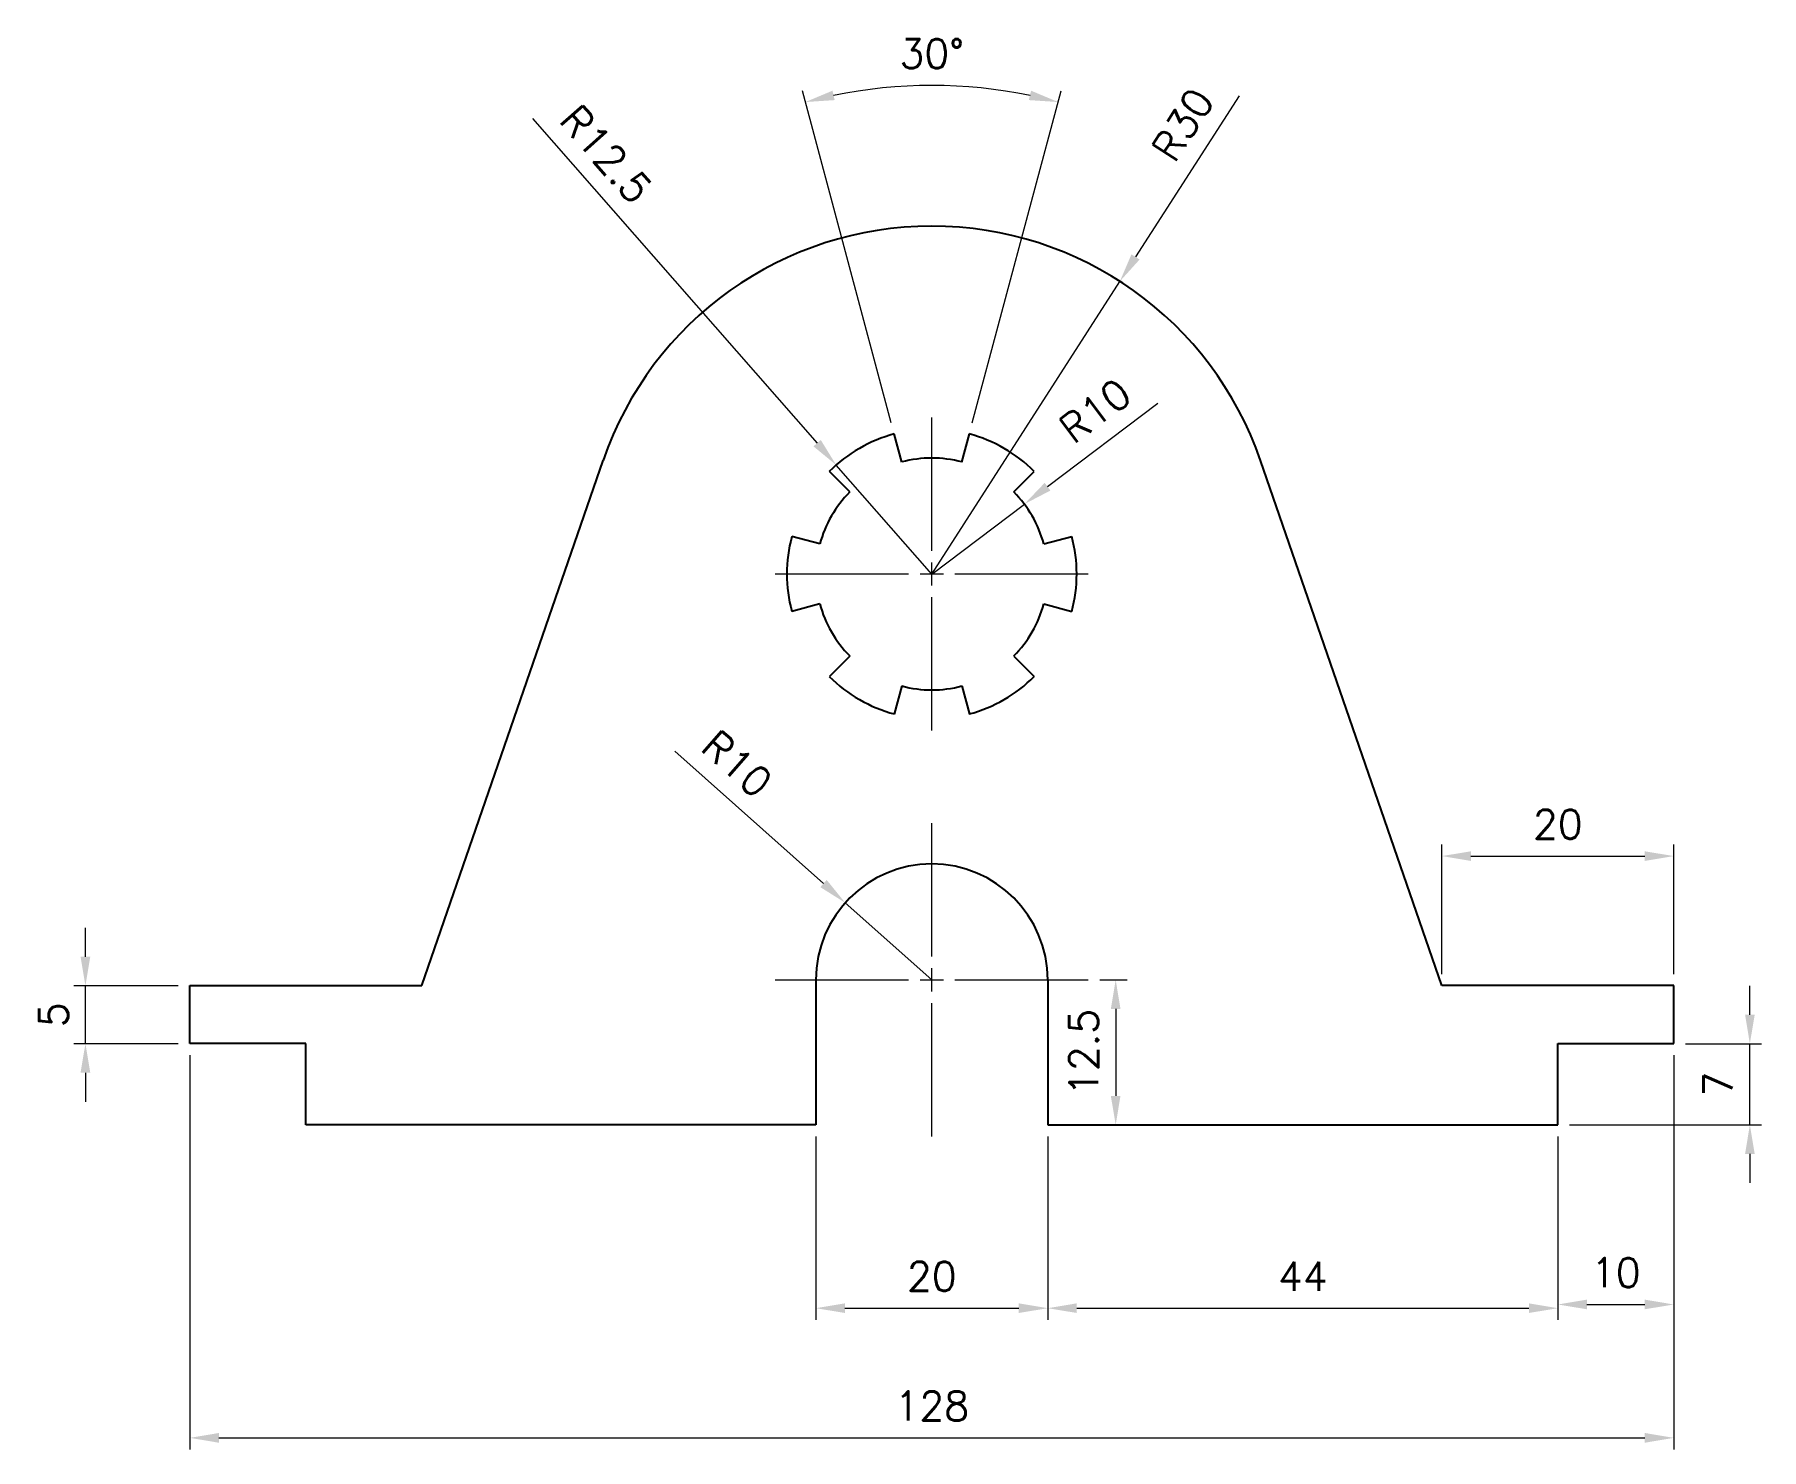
# Model space of a CAD drawing. Header units: millimetres. Extents: x 4027 to 5339, y 1405 to 1709.
# Drawn here: x 4027 to 4176, y 1536 to 1658 of the extents above; entities that cross this region are included whole.
import ezdxf

# ---------------------------------------------------------------- set-up
doc = ezdxf.new("R2010")
doc.units = ezdxf.units.MM
doc.linetypes.add('CENTER', pattern=[50.8, 31.75, -6.35, 6.35, -6.35])
doc.linetypes.add('CENTER2', pattern=[28.575, 19.05, -3.175, 3.175, -3.175])
for name, color, linetype, lineweight in [('CENTRO', 1, 'CENTER', 5), ('CONTORNO 1', 3, 'Continuous', 25), ('COTA', 1, 'Continuous', 13)]:
    doc.layers.add(name, color=color, linetype=linetype, lineweight=lineweight)
doc.styles.add('ROMANS', font='romans.shx')
doc.dimstyles.new('Padrão', dxfattribs={"dimtxt": 2.5, "dimasz": 2.5, "dimexe": 1, "dimexo": 1, "dimgap": 1.5, "dimtad": 1, "dimdsep": 46, "dimtxsty": 'ROMANS', "dimblk1": 'ARCHTICK', "dimblk2": 'OBLIQUE', "dimcen": 2.5, "dimclrd": 1, "dimclre": 1, "dimclrt": 2, "dimadec": 0, "dimazin": 2, "dimtfac": 1, "dimtmove": 0, "dimatfit": 3, "dimfxl": 0, "dimlwd": -1, "dimlwe": -1, "dimarcsym": 0})

# ---------------------------------------------------------------- blocks, each defined once
blk = doc.blocks.new('*U7')
at = {"layer": 'CONTORNO 1'}
for p, q in [((-2.59, -1.21), (-3.24, 1.21)), ((2.59, -1.21), (3.24, 1.21))]:
    blk.add_line(p, q, dxfattribs=at)
blk = doc.blocks.new('*U8')
at = {"layer": 'CONTORNO 1', "color": 0, "linetype": 'ByBlock', "lineweight": -2}
blk.add_blockref('*U7', (4104.44, 1622.31), dxfattribs=at)
for p, rotation in [((4095.03, 1616.88), 59.99999999999999), ((4113.85, 1616.88), 299.9999999999999), ((4095.03, 1606.01), 120), ((4113.85, 1606.01), 240), ((4104.44, 1600.58), 180)]:
    blk.add_blockref('*U7', p, dxfattribs=dict(at, rotation=rotation))
blk = doc.blocks.new('*U9')
at = {"layer": 'CENTRO', "color": 0, "linetype": 'CENTER2'}
for p, q in [((0, 2), (0, 13.5)), ((-13.5, 0), (-2, 0)), ((2, 0), (13.5, 0)), ((0, -13.5), (0, -2))]:
    blk.add_line(p, q, dxfattribs=at)
at = {"layer": 'CENTRO', "color": 0, "linetype": 'Continuous'}
for p, q in [((-1, 0), (1, 0)), ((0, -1), (0, 1))]:
    blk.add_line(p, q, dxfattribs=at)
blk = doc.blocks.new('*U10')
at = {"layer": 'CENTRO', "color": 0, "linetype": 'CENTER2'}
for p, q in [((0, 2), (0, 13.5)), ((-13.5, 0), (-2, 0)), ((2, 0), (13.5, 0)), ((0, -13.5), (0, -2))]:
    blk.add_line(p, q, dxfattribs=at)
at = {"layer": 'CENTRO', "color": 0, "linetype": 'Continuous'}
for p, q in [((-1, 0), (1, 0)), ((0, -1), (0, 1))]:
    blk.add_line(p, q, dxfattribs=at)
blk = doc.blocks.new('*D12')
at = {"layer": 'COTA', "color": 1}
for p, q in [((4040.44, 1569.94), (4040.44, 1535.95)), ((4168.44, 1569.94), (4168.44, 1535.95)), ((4042.94, 1536.95), (4165.94, 1536.95))]:
    blk.add_line(p, q, dxfattribs=at)
for points in [[(4042.94, 1537.37), (4042.94, 1536.53), (4040.44, 1536.95)], [(4165.94, 1537.37), (4165.94, 1536.53), (4168.44, 1536.95)]]:
    blk.add_solid(points, dxfattribs=at)
at = {"layer": 'Defpoints', "color": 0}
for p in [(4040.44, 1570.94), (4168.44, 1570.94), (4168.44, 1536.95)]:
    blk.add_point(p, dxfattribs=at)
at = {"layer": 'COTA', "color": 2, "insert": (4104.44, 1539.7), "char_height": 2.5, "attachment_point": 5, "style": 'ROMANS'}
blk.add_mtext('128', dxfattribs=at)
blk = doc.blocks.new('_ArchTick')
at = {"color": 0, "linetype": 'ByBlock', "const_width": 0.15}
blk.add_lwpolyline([(-0.5, -0.5), (0.5, 0.5)], dxfattribs=at)
blk = doc.blocks.new('_Oblique')
at = {"color": 0, "linetype": 'ByBlock', "lineweight": -2}
blk.add_line((-0.5, -0.5), (0.5, 0.5), dxfattribs=at)
blk = doc.blocks.new('*D13')
at = {"layer": 'COTA', "color": 1}
for p, q in [((4114.44, 1562.94), (4114.44, 1547.13)), ((4158.44, 1562.94), (4158.44, 1547.13)), ((4116.94, 1548.13), (4155.94, 1548.13))]:
    blk.add_line(p, q, dxfattribs=at)
for points in [[(4116.94, 1548.55), (4116.94, 1547.72), (4114.44, 1548.13)], [(4155.94, 1548.55), (4155.94, 1547.72), (4158.44, 1548.13)]]:
    blk.add_solid(points, dxfattribs=at)
at = {"layer": 'Defpoints', "color": 0}
for p in [(4114.44, 1563.94), (4158.44, 1563.94), (4158.44, 1548.13)]:
    blk.add_point(p, dxfattribs=at)
at = {"layer": 'COTA', "color": 2, "insert": (4136.44, 1550.88), "char_height": 2.5, "attachment_point": 5, "style": 'ROMANS'}
blk.add_mtext('44', dxfattribs=at)
blk = doc.blocks.new('*D14')
at = {"layer": 'COTA', "color": 1}
for p, q in [((4094.44, 1562.94), (4094.44, 1547.13)), ((4114.44, 1562.94), (4114.44, 1547.13)), ((4096.94, 1548.13), (4111.94, 1548.13))]:
    blk.add_line(p, q, dxfattribs=at)
for points in [[(4096.94, 1548.55), (4096.94, 1547.72), (4094.44, 1548.13)], [(4111.94, 1548.55), (4111.94, 1547.72), (4114.44, 1548.13)]]:
    blk.add_solid(points, dxfattribs=at)
at = {"layer": 'Defpoints', "color": 0}
for p in [(4094.44, 1563.94), (4114.44, 1563.94), (4114.44, 1548.13)]:
    blk.add_point(p, dxfattribs=at)
at = {"layer": 'COTA', "color": 2, "insert": (4104.44, 1550.88), "char_height": 2.5, "attachment_point": 5, "style": 'ROMANS'}
blk.add_mtext('20', dxfattribs=at)
blk = doc.blocks.new('*D15')
at = {"layer": 'COTA', "color": 1}
for p, q in [((4168.44, 1569.94), (4168.44, 1547.45)), ((4158.44, 1562.94), (4158.44, 1547.45)), ((4160.94, 1548.45), (4165.94, 1548.45))]:
    blk.add_line(p, q, dxfattribs=at)
for points in [[(4160.94, 1548.87), (4160.94, 1548.04), (4158.44, 1548.45)], [(4165.94, 1548.87), (4165.94, 1548.04), (4168.44, 1548.45)]]:
    blk.add_solid(points, dxfattribs=at)
at = {"layer": 'Defpoints', "color": 0}
for p in [(4168.44, 1570.94), (4158.44, 1563.94), (4168.44, 1548.45)]:
    blk.add_point(p, dxfattribs=at)
at = {"layer": 'COTA', "color": 2, "insert": (4163.44, 1551.2), "char_height": 2.5, "attachment_point": 5, "style": 'ROMANS'}
blk.add_mtext('10', dxfattribs=at)
blk = doc.blocks.new('*D16')
at = {"layer": 'COTA', "color": 1}
for p, q in [((4175, 1573.44), (4175, 1575.94)), ((4169.44, 1570.94), (4176, 1570.94)), ((4175, 1563.94), (4175, 1570.94)), ((4159.44, 1563.94), (4176, 1563.94)), ((4175, 1561.44), (4175, 1558.94))]:
    blk.add_line(p, q, dxfattribs=at)
for points in [[(4174.59, 1573.44), (4175.42, 1573.44), (4175, 1570.94)], [(4174.59, 1561.44), (4175.42, 1561.44), (4175, 1563.94)]]:
    blk.add_solid(points, dxfattribs=at)
at = {"layer": 'Defpoints', "color": 0}
for p in [(4168.44, 1570.94), (4175, 1570.94), (4158.44, 1563.94)]:
    blk.add_point(p, dxfattribs=at)
at = {"layer": 'COTA', "color": 2, "insert": (4172.25, 1567.44), "char_height": 2.5, "attachment_point": 5, "rotation": 90, "style": 'ROMANS'}
blk.add_mtext('7', dxfattribs=at)
blk = doc.blocks.new('*D17')
at = {"layer": 'COTA', "color": 1}
for p, q in [((4148.44, 1576.94), (4148.44, 1588.12)), ((4168.44, 1576.94), (4168.44, 1588.12)), ((4150.94, 1587.12), (4165.94, 1587.12))]:
    blk.add_line(p, q, dxfattribs=at)
for points in [[(4150.94, 1587.53), (4150.94, 1586.7), (4148.44, 1587.12)], [(4165.94, 1587.53), (4165.94, 1586.7), (4168.44, 1587.12)]]:
    blk.add_solid(points, dxfattribs=at)
at = {"layer": 'Defpoints', "color": 0}
for p in [(4168.44, 1587.12), (4148.44, 1575.94), (4168.44, 1575.94)]:
    blk.add_point(p, dxfattribs=at)
at = {"layer": 'COTA', "color": 2, "insert": (4158.44, 1589.87), "char_height": 2.5, "attachment_point": 5, "style": 'ROMANS'}
blk.add_mtext('20', dxfattribs=at)
blk = doc.blocks.new('*D18')
at = {"layer": 'COTA', "color": 1}
for p, q in [((4031.43, 1578.44), (4031.43, 1580.94)), ((4039.44, 1575.94), (4030.43, 1575.94)), ((4031.43, 1570.94), (4031.43, 1575.94)), ((4039.44, 1570.94), (4030.43, 1570.94)), ((4031.43, 1568.44), (4031.43, 1565.94))]:
    blk.add_line(p, q, dxfattribs=at)
for points in [[(4031.01, 1578.44), (4031.85, 1578.44), (4031.43, 1575.94)], [(4031.01, 1568.44), (4031.85, 1568.44), (4031.43, 1570.94)]]:
    blk.add_solid(points, dxfattribs=at)
at = {"layer": 'Defpoints', "color": 0}
for p in [(4031.43, 1575.94), (4040.44, 1575.94), (4040.44, 1570.94)]:
    blk.add_point(p, dxfattribs=at)
at = {"layer": 'COTA', "color": 2, "insert": (4028.68, 1573.44), "char_height": 2.5, "attachment_point": 5, "rotation": 90, "style": 'ROMANS'}
blk.add_mtext('5', dxfattribs=at)
blk = doc.blocks.new('*D19')
at = {"layer": 'COTA', "color": 1}
for p, q in [((4118.94, 1576.44), (4121.3, 1576.44)), ((4120.3, 1573.94), (4120.3, 1566.44)), ((4118.94, 1563.94), (4121.3, 1563.94))]:
    blk.add_line(p, q, dxfattribs=at)
for points in [[(4119.88, 1573.94), (4120.71, 1573.94), (4120.3, 1576.44)], [(4119.88, 1566.44), (4120.71, 1566.44), (4120.3, 1563.94)]]:
    blk.add_solid(points, dxfattribs=at)
at = {"layer": 'Defpoints', "color": 0}
for p in [(4117.94, 1576.44), (4117.94, 1563.94), (4120.3, 1563.94)]:
    blk.add_point(p, dxfattribs=at)
at = {"layer": 'COTA', "color": 2, "insert": (4117.55, 1570.19), "char_height": 2.5, "attachment_point": 5, "rotation": 90, "style": 'ROMANS'}
blk.add_mtext('12.5', dxfattribs=at)
blk = doc.blocks.new('*D20')
at = {"layer": 'COTA', "color": 1}
for p, q in [((4100.94, 1624.48), (4093.28, 1653.1)), ((4107.93, 1624.48), (4115.6, 1653.1))]:
    blk.add_line(p, q, dxfattribs=at)
blk.add_arc((4104.44, 1611.44), 42.13, 78.4007, 101.5993, dxfattribs=at)
for points in [[(4096.06, 1652.31), (4095.87, 1653.12), (4093.53, 1652.14)], [(4113, 1653.12), (4112.81, 1652.31), (4115.34, 1652.14)]]:
    blk.add_solid(points, dxfattribs=at)
at = {"layer": 'Defpoints', "color": 0}
for p in [(4108.11, 1653.41), (4101.2, 1623.52), (4107.67, 1623.52), (4101.85, 1621.1), (4107.03, 1621.1)]:
    blk.add_point(p, dxfattribs=at)
at = {"layer": 'COTA', "color": 2, "insert": (4104.44, 1656.32), "char_height": 2.5, "attachment_point": 5, "style": 'ROMANS'}
blk.add_mtext('30°', dxfattribs=at)
blk = doc.blocks.new('*D21')
at = {"layer": 'COTA', "color": 1}
for p, q in [((4082.28, 1596.16), (4095.1, 1584.75)), ((4104.44, 1576.44), (4096.97, 1583.09))]:
    blk.add_line(p, q, dxfattribs=at)
blk.add_solid([(4095.37, 1585.06), (4094.82, 1584.44), (4096.97, 1583.09)], dxfattribs=at)
at = {"layer": 'Defpoints', "color": 0}
for p in [(4096.97, 1583.09), (4104.44, 1576.44)]:
    blk.add_point(p, dxfattribs=at)
at = {"layer": 'COTA', "color": 2, "insert": (4087.63, 1595.08), "char_height": 2.5, "attachment_point": 5, "rotation": 318.3461, "style": 'ROMANS'}
blk.add_mtext('R10', dxfattribs=at)
blk = doc.blocks.new('*D22')
at = {"layer": 'COTA', "color": 1}
for p, q in [((4123.94, 1626.15), (4114.42, 1618.97)), ((4104.44, 1611.44), (4112.42, 1617.47))]:
    blk.add_line(p, q, dxfattribs=at)
blk.add_solid([(4114.17, 1619.3), (4114.67, 1618.64), (4112.42, 1617.47)], dxfattribs=at)
at = {"layer": 'Defpoints', "color": 0}
for p in [(4112.42, 1617.47), (4104.44, 1611.44)]:
    blk.add_point(p, dxfattribs=at)
at = {"layer": 'COTA', "color": 2, "insert": (4118.52, 1625.51), "char_height": 2.5, "attachment_point": 5, "rotation": 37.0167, "style": 'ROMANS'}
blk.add_mtext('R10', dxfattribs=at)
blk = doc.blocks.new('*D23')
at = {"layer": 'COTA', "color": 1}
for p, q in [((4069.98, 1650.72), (4094.55, 1622.72)), ((4104.44, 1611.44), (4096.19, 1620.84))]:
    blk.add_line(p, q, dxfattribs=at)
blk.add_solid([(4094.86, 1623), (4094.23, 1622.45), (4096.19, 1620.84)], dxfattribs=at)
at = {"layer": 'Defpoints', "color": 0}
for p in [(4096.19, 1620.84), (4104.44, 1611.44)]:
    blk.add_point(p, dxfattribs=at)
at = {"layer": 'COTA', "color": 2, "insert": (4076.34, 1647.65), "char_height": 2.5, "attachment_point": 5, "rotation": 311.2595, "style": 'ROMANS'}
blk.add_mtext('R12.5', dxfattribs=at)
blk = doc.blocks.new('*D24')
at = {"layer": 'COTA', "color": 1}
for p, q in [((4130.95, 1652.68), (4122.01, 1638.78)), ((4104.44, 1611.44), (4120.66, 1636.68))]:
    blk.add_line(p, q, dxfattribs=at)
blk.add_solid([(4121.66, 1639.01), (4122.36, 1638.56), (4120.66, 1636.68)], dxfattribs=at)
at = {"layer": 'Defpoints', "color": 0}
for p in [(4120.66, 1636.68), (4104.44, 1611.44)]:
    blk.add_point(p, dxfattribs=at)
at = {"layer": 'COTA', "color": 2, "insert": (4126.08, 1650.2), "char_height": 2.5, "attachment_point": 5, "rotation": 57.2643, "style": 'ROMANS'}
blk.add_mtext('R30', dxfattribs=at)

msp = doc.modelspace()

# ---------------------------------------------------------------- linework, layer by layer
at = {"layer": 'CONTORNO 1'}
for p, q in [((4060.437, 1575.945), (4076.081, 1621.238)), ((4148.437, 1575.945), (4132.794, 1621.238)), ((4094.437, 1576.445), (4094.437, 1563.945)), ((4114.437, 1576.445), (4114.437, 1563.945)), ((4040.437, 1570.945), (4040.437, 1575.945)), ((4040.437, 1575.945), (4060.437, 1575.945)), ((4168.437, 1575.945), (4148.437, 1575.945)), ((4168.437, 1570.945), (4168.437, 1575.945)), ((4050.437, 1570.945), (4040.437, 1570.945)), ((4050.437, 1563.945), (4050.437, 1570.945)), ((4158.437, 1563.945), (4158.437, 1570.945)), ((4158.437, 1570.945), (4168.437, 1570.945)), ((4094.437, 1563.945), (4050.437, 1563.945)), ((4114.437, 1563.945), (4158.437, 1563.945))]:
    msp.add_line(p, q, dxfattribs=at)
for centre, radius, start, end in [((4104.437, 1611.445), 30, 19.054, 160.946), ((4104.437, 1611.445), 12.5, 105, 135), ((4104.437, 1611.445), 12.5, 45, 75), ((4104.437, 1611.445), 10, 75, 105), ((4104.437, 1611.445), 10, 135, 165), ((4104.437, 1611.445), 10, 15, 45), ((4104.437, 1611.445), 12.5, 165, 195), ((4104.437, 1611.445), 12.5, 345, 15), ((4104.437, 1611.445), 10, 195, 225), ((4104.437, 1611.445), 10, 315, 345), ((4104.437, 1611.445), 12.5, 225, 255), ((4104.437, 1611.445), 10, 255, 285), ((4104.437, 1611.445), 12.5, 285, 315), ((4104.437, 1576.445), 10, 0, 180)]:
    msp.add_arc(centre, radius, start, end, dxfattribs=at)

# ---------------------------------------------------------------- block references
at = {"layer": 'CENTRO', "linetype": 'CENTER2'}
for name, p in [('*U9', (4104.437, 1611.445)), ('*U10', (4104.437, 1576.445))]:
    msp.add_blockref(name, p, dxfattribs=at)
at = {"layer": 'CONTORNO 1'}
msp.add_blockref('*U8', (0, 0), dxfattribs=at)

# ---------------------------------------------------------------- dimensions: what is measured, and where the dimension line sits
at = {"layer": 'COTA'}
dim = msp.add_angular_dim_2l(base=(4108.109, 1653.411), line1=((4107.026, 1621.104), (4107.673, 1623.519)), line2=((4101.849, 1621.104), (4101.202, 1623.519)), dimstyle='Padrão', dxfattribs=at)
dim.commit()
dim.dimension.update_dxf_attribs({"geometry": '*D20', "text_midpoint": (4104.437, 1656.321)})
for center, mpoint, picture, middle in [((4104.437, 1611.445), (4120.66, 1636.68), '*D24', (4128.397, 1648.714)), ((4104.437, 1611.445), (4096.194, 1620.841), '*D23', (4074.269, 1645.833)), ((4104.437, 1576.445), (4096.966, 1583.091), '*D21', (4085.799, 1593.024))]:
    dim = msp.add_radius_dim(center=center, mpoint=mpoint, dimstyle='Padrão', dxfattribs=at)
    dim.commit()
    dim.dimension.update_dxf_attribs({"geometry": picture, "text_midpoint": middle, "dimtype": 164})
dim = msp.add_radius_dim(center=(4104.437, 1611.445), mpoint=(4112.422, 1617.465), dimstyle='Padrão', dxfattribs=at)
dim.commit()
dim.dimension.update_dxf_attribs({"geometry": '*D22', "text_midpoint": (4118.523, 1625.509)})
for base, p1, p2, picture, middle in [((4168.437, 1587.118), (4148.437, 1575.945), (4168.437, 1575.945), '*D17', (4158.437, 1589.868)), ((4168.437, 1536.951), (4040.437, 1570.945), (4168.437, 1570.945), '*D12', (4104.437, 1539.701)), ((4168.437, 1548.454), (4158.437, 1563.945), (4168.437, 1570.945), '*D15', (4163.437, 1551.204)), ((4114.437, 1548.134), (4094.437, 1563.945), (4114.437, 1563.945), '*D14', (4104.437, 1550.884)), ((4158.437, 1548.134), (4114.437, 1563.945), (4158.437, 1563.945), '*D13', (4136.437, 1550.884))]:
    dim = msp.add_linear_dim(base=base, p1=p1, p2=p2, dimstyle='Padrão', dxfattribs=at)
    dim.commit()
    dim.dimension.update_dxf_attribs({"geometry": picture, "text_midpoint": middle})
for base, p1, p2, picture, middle in [((4031.431, 1575.945), (4040.437, 1570.945), (4040.437, 1575.945), '*D18', (4028.681, 1573.445)), ((4120.297, 1563.945), (4117.937, 1576.445), (4117.937, 1563.945), '*D19', (4117.547, 1570.195)), ((4175.002, 1570.945), (4158.437, 1563.945), (4168.437, 1570.945), '*D16', (4172.252, 1567.445))]:
    dim = msp.add_linear_dim(base=base, p1=p1, p2=p2, angle=90, dimstyle='Padrão', dxfattribs=at)
    dim.commit()
    dim.dimension.update_dxf_attribs({"geometry": picture, "text_midpoint": middle})

doc.saveas('drawing.dxf')
